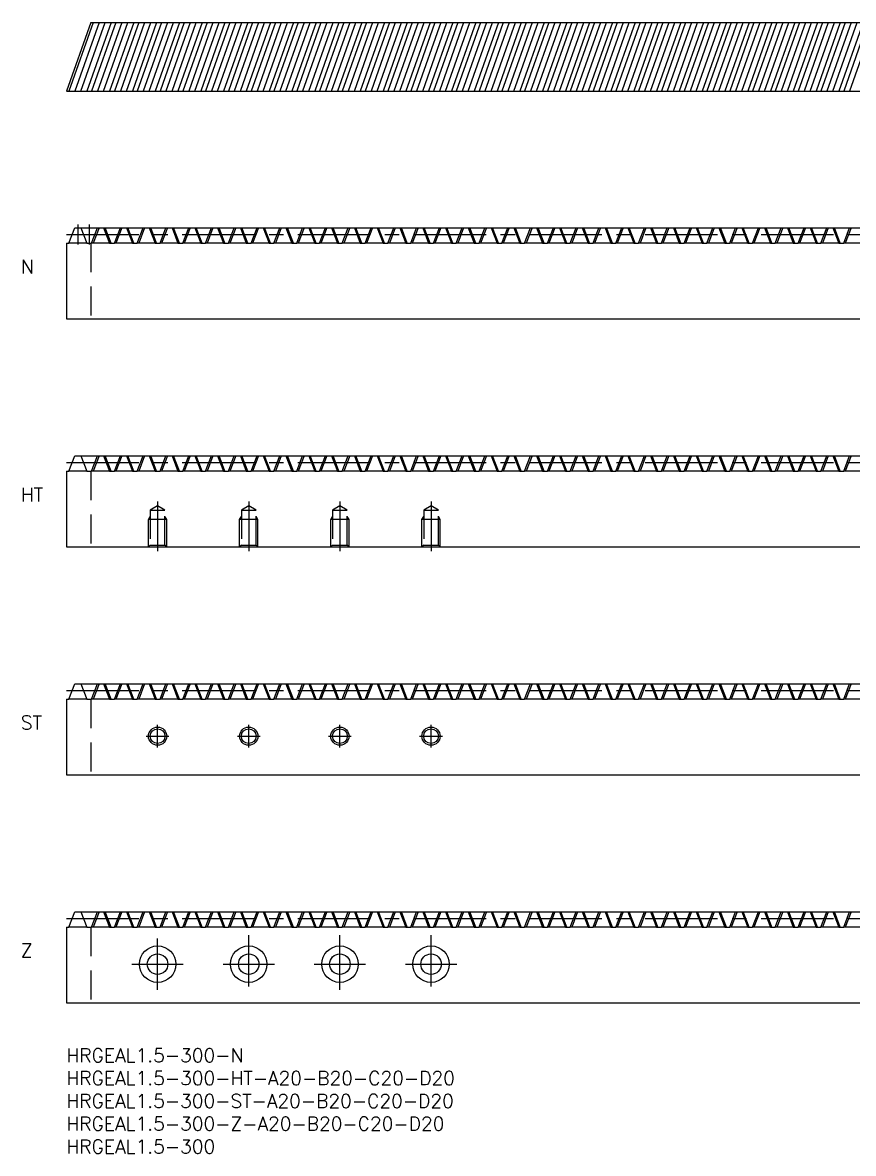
# Model space of a CAD drawing. Extents: x -10 to 357, y -23 to 225.
# Drawn here: x -9.6 to 172.7, y -23 to 225 of the extents above; entities that cross this region are included whole.
import ezdxf

# ---------------------------------------------------------------- set-up
doc = ezdxf.new("R2010")
doc.units = 0
doc.header["$LTSCALE"] = 0.5
doc.linetypes.add('CENTER', pattern=[50.8, 31.75, -6.35, 6.35, -6.35])
doc.linetypes.add('DASHED', pattern=[19.05, 12.7, -6.35])
doc.layers.get('0').update_dxf_attribs({"linetype": 'CONTINUOUS'})
for name, color, linetype in [('MSM_CENTER', 1, 'CENTER'), ('MSM_CONTINUOUS', 7, 'CONTINUOUS'), ('MSM_DASHED', 4, 'DASHED'), ('MSM_NARROW', 5, 'CONTINUOUS'), ('MSM_PART_NUMBER', 7, 'CONTINUOUS')]:
    doc.layers.add(name, color=color, linetype=linetype)
doc.styles.get("Standard").update_dxf_attribs({"font": 'txt.shx', "height": 3, "bigfont": 'bigfont.shx'})

msp = doc.modelspace()

# ---------------------------------------------------------------- linework, layer by layer
for p, q in [((5.32, 225), (305.32, 225)), ((0, 210), (300, 210)), ((1.83, 180), (303.49, 180)), ((1.83, 130), (303.49, 130)), ((1.83, 80), (303.49, 80)), ((1.83, 30), (303.49, 30))]:
    msp.add_line(p, q)
at = {"layer": 'MSM_CENTER'}
for p, q in [((2.5, 180.7), (2.5, 176.3)), ((5, 180.7), (5, 176.3)), ((0, 178.5), (305.32, 178.5)), ((0, 128.5), (305.32, 128.5)), ((20, 119.98), (20, 109.05)), ((40, 120), (40, 109.06)), ((60, 119.98), (60, 109.05)), ((80, 119.98), (80, 109.05)), ((0, 78.5), (305.32, 78.5)), ((20, 66), (20, 71)), ((40, 66), (40, 71)), ((60, 66), (60, 71)), ((80, 66), (80, 71)), ((17.5, 68.5), (22.5, 68.5)), ((37.5, 68.5), (42.5, 68.5)), ((57.5, 68.5), (62.5, 68.5)), ((77.5, 68.5), (82.5, 68.5)), ((0, 28.5), (305.32, 28.5)), ((40, 13.62), (40, 24.88)), ((60, 13.62), (60, 24.88)), ((80, 13.62), (80, 24.88)), ((20, 12.87), (20, 24.12)), ((60, 12.87), (60, 24.12)), ((14.38, 18.5), (25.63, 18.5)), ((34.38, 18.5), (45.63, 18.5)), ((54.38, 18.5), (65.63, 18.5)), ((54.38, 18.5), (65.63, 18.5)), ((74.37, 18.5), (85.63, 18.5))]:
    msp.add_line(p, q, dxfattribs=at)
at = {"layer": 'MSM_CONTINUOUS'}
for p, q in [((5.32, 225), (0, 210)), ((5.85, 225), (0.53, 210)), ((7.15, 225), (1.83, 210)), ((3.17, 210), (8.49, 225)), ((9.79, 225), (4.47, 210)), ((10.85, 225), (5.53, 210)), ((12.15, 225), (6.83, 210)), ((8.17, 210), (13.49, 225)), ((14.79, 225), (9.47, 210)), ((15.85, 225), (10.53, 210)), ((17.15, 225), (11.83, 210)), ((13.17, 210), (18.49, 225)), ((19.79, 225), (14.47, 210)), ((20.85, 225), (15.53, 210)), ((22.15, 225), (16.83, 210)), ((18.17, 210), (23.49, 225)), ((24.79, 225), (19.47, 210)), ((25.85, 225), (20.53, 210)), ((27.15, 225), (21.83, 210)), ((23.17, 210), (28.49, 225)), ((29.79, 225), (24.47, 210)), ((30.85, 225), (25.53, 210)), ((32.15, 225), (26.83, 210)), ((28.17, 210), (33.49, 225)), ((34.79, 225), (29.47, 210)), ((35.85, 225), (30.53, 210)), ((37.15, 225), (31.83, 210)), ((33.17, 210), (38.49, 225)), ((39.79, 225), (34.47, 210)), ((40.85, 225), (35.53, 210)), ((42.15, 225), (36.83, 210)), ((38.17, 210), (43.49, 225)), ((44.79, 225), (39.47, 210)), ((45.85, 225), (40.53, 210)), ((47.15, 225), (41.83, 210)), ((43.17, 210), (48.49, 225)), ((49.79, 225), (44.47, 210)), ((50.85, 225), (45.53, 210)), ((52.15, 225), (46.83, 210)), ((48.17, 210), (53.49, 225)), ((54.79, 225), (49.47, 210)), ((55.85, 225), (50.53, 210)), ((57.15, 225), (51.83, 210)), ((53.17, 210), (58.49, 225)), ((59.79, 225), (54.47, 210)), ((60.85, 225), (55.53, 210)), ((62.15, 225), (56.83, 210)), ((58.17, 210), (63.49, 225)), ((64.79, 225), (59.47, 210)), ((65.85, 225), (60.53, 210)), ((67.15, 225), (61.83, 210)), ((63.17, 210), (68.49, 225)), ((69.79, 225), (64.47, 210)), ((70.85, 225), (65.53, 210)), ((72.15, 225), (66.83, 210)), ((68.17, 210), (73.49, 225)), ((74.79, 225), (69.47, 210)), ((75.85, 225), (70.53, 210)), ((77.15, 225), (71.83, 210)), ((73.17, 210), (78.49, 225)), ((79.79, 225), (74.47, 210)), ((80.85, 225), (75.53, 210)), ((82.15, 225), (76.83, 210)), ((78.17, 210), (83.49, 225)), ((84.79, 225), (79.47, 210)), ((85.85, 225), (80.53, 210)), ((87.15, 225), (81.83, 210)), ((83.17, 210), (88.49, 225)), ((89.79, 225), (84.47, 210)), ((90.85, 225), (85.53, 210)), ((92.15, 225), (86.83, 210)), ((88.17, 210), (93.49, 225)), ((94.79, 225), (89.47, 210)), ((95.85, 225), (90.53, 210)), ((97.15, 225), (91.83, 210)), ((93.17, 210), (98.49, 225)), ((99.79, 225), (94.47, 210)), ((100.85, 225), (95.53, 210)), ((102.15, 225), (96.83, 210)), ((98.17, 210), (103.49, 225)), ((104.79, 225), (99.47, 210)), ((105.85, 225), (100.53, 210)), ((107.15, 225), (101.83, 210)), ((103.17, 210), (108.49, 225)), ((109.79, 225), (104.47, 210)), ((110.85, 225), (105.53, 210)), ((112.15, 225), (106.83, 210)), ((108.17, 210), (113.49, 225)), ((114.79, 225), (109.47, 210)), ((115.85, 225), (110.53, 210)), ((117.15, 225), (111.83, 210)), ((113.17, 210), (118.49, 225)), ((119.79, 225), (114.47, 210)), ((120.85, 225), (115.53, 210)), ((122.15, 225), (116.83, 210)), ((118.17, 210), (123.49, 225)), ((124.79, 225), (119.47, 210)), ((125.85, 225), (120.53, 210)), ((127.15, 225), (121.83, 210)), ((123.17, 210), (128.49, 225)), ((129.79, 225), (124.47, 210)), ((130.85, 225), (125.53, 210)), ((132.15, 225), (126.83, 210)), ((128.17, 210), (133.49, 225)), ((134.79, 225), (129.47, 210)), ((135.85, 225), (130.53, 210)), ((137.15, 225), (131.83, 210)), ((133.17, 210), (138.49, 225)), ((139.79, 225), (134.47, 210)), ((140.85, 225), (135.53, 210)), ((142.15, 225), (136.83, 210)), ((138.17, 210), (143.49, 225)), ((144.79, 225), (139.47, 210)), ((145.85, 225), (140.53, 210)), ((147.15, 225), (141.83, 210)), ((143.17, 210), (148.49, 225)), ((149.79, 225), (144.47, 210)), ((150.85, 225), (145.53, 210)), ((152.15, 225), (146.83, 210)), ((148.17, 210), (153.49, 225)), ((154.79, 225), (149.47, 210)), ((155.85, 225), (150.53, 210)), ((157.15, 225), (151.83, 210)), ((153.17, 210), (158.49, 225)), ((159.79, 225), (154.47, 210)), ((160.85, 225), (155.53, 210)), ((162.15, 225), (156.83, 210)), ((158.17, 210), (163.49, 225)), ((164.79, 225), (159.47, 210)), ((165.85, 225), (160.53, 210)), ((167.15, 225), (161.83, 210)), ((163.17, 210), (168.49, 225)), ((169.79, 225), (164.47, 210)), ((170.85, 225), (165.53, 210)), ((172.15, 225), (166.83, 210)), ((168.17, 210), (173.49, 225)), ((174.79, 225), (169.47, 210)), ((175.85, 225), (170.53, 210)), ((177.15, 225), (171.83, 210)), ((0.53, 176.63), (1.83, 180)), ((3.17, 180), (4.47, 176.63)), ((5.53, 176.63), (6.83, 180)), ((8.17, 180), (9.47, 176.63)), ((10.53, 176.63), (11.83, 180)), ((13.17, 180), (14.47, 176.63)), ((15.53, 176.63), (16.83, 180)), ((18.17, 180), (19.47, 176.63)), ((20.53, 176.63), (21.83, 180)), ((23.17, 180), (24.47, 176.63)), ((25.53, 176.63), (26.83, 180)), ((28.17, 180), (29.47, 176.63)), ((30.53, 176.63), (31.83, 180)), ((33.17, 180), (34.47, 176.63)), ((35.53, 176.63), (36.83, 180)), ((38.17, 180), (39.47, 176.63)), ((40.53, 176.63), (41.83, 180)), ((43.17, 180), (44.47, 176.63)), ((45.53, 176.63), (46.83, 180)), ((48.17, 180), (49.47, 176.63)), ((50.53, 176.63), (51.83, 180)), ((53.17, 180), (54.47, 176.63)), ((55.53, 176.63), (56.83, 180)), ((58.17, 180), (59.47, 176.63)), ((60.53, 176.63), (61.83, 180)), ((63.17, 180), (64.47, 176.63)), ((65.53, 176.63), (66.83, 180)), ((68.17, 180), (69.47, 176.63)), ((70.53, 176.63), (71.83, 180)), ((73.17, 180), (74.47, 176.63)), ((75.53, 176.63), (76.83, 180)), ((78.17, 180), (79.47, 176.63)), ((80.53, 176.63), (81.83, 180)), ((83.17, 180), (84.47, 176.63)), ((85.53, 176.63), (86.83, 180)), ((88.17, 180), (89.47, 176.63)), ((90.53, 176.63), (91.83, 180)), ((93.17, 180), (94.47, 176.63)), ((95.53, 176.63), (96.83, 180)), ((98.17, 180), (99.47, 176.63)), ((100.53, 176.63), (101.83, 180)), ((103.17, 180), (104.47, 176.63)), ((105.53, 176.63), (106.83, 180)), ((108.17, 180), (109.47, 176.63)), ((110.53, 176.63), (111.83, 180)), ((113.17, 180), (114.47, 176.63)), ((115.53, 176.63), (116.83, 180)), ((118.17, 180), (119.47, 176.63)), ((120.53, 176.63), (121.83, 180)), ((123.17, 180), (124.47, 176.63)), ((125.53, 176.63), (126.83, 180)), ((128.17, 180), (129.47, 176.63)), ((130.53, 176.63), (131.83, 180)), ((133.17, 180), (134.47, 176.63)), ((135.53, 176.63), (136.83, 180)), ((138.17, 180), (139.47, 176.63)), ((140.53, 176.63), (141.83, 180)), ((143.17, 180), (144.47, 176.63)), ((145.53, 176.63), (146.83, 180)), ((148.17, 180), (149.47, 176.63)), ((150.53, 176.63), (151.83, 180)), ((153.17, 180), (154.47, 176.63)), ((155.53, 176.63), (156.83, 180)), ((158.17, 180), (159.47, 176.63)), ((160.53, 176.63), (161.83, 180)), ((163.17, 180), (164.47, 176.63)), ((165.53, 176.63), (166.83, 180)), ((168.17, 180), (169.47, 176.63)), ((170.53, 176.63), (171.83, 180)), ((0, 176.63), (0, 160)), ((0, 176.63), (0.53, 176.63)), ((4.47, 176.63), (5.53, 176.63)), ((9.47, 176.63), (10.53, 176.63)), ((14.47, 176.63), (15.53, 176.63)), ((19.47, 176.63), (20.53, 176.63)), ((24.47, 176.63), (25.53, 176.63)), ((29.47, 176.63), (30.53, 176.63)), ((34.47, 176.63), (35.53, 176.63)), ((39.47, 176.63), (40.53, 176.63)), ((44.47, 176.63), (45.53, 176.63)), ((49.47, 176.63), (50.53, 176.63)), ((54.47, 176.63), (55.53, 176.63)), ((59.47, 176.63), (60.53, 176.63)), ((64.47, 176.63), (65.53, 176.63)), ((69.47, 176.63), (70.53, 176.63)), ((74.47, 176.63), (75.53, 176.63)), ((79.47, 176.63), (80.53, 176.63)), ((84.47, 176.63), (85.53, 176.63)), ((89.47, 176.63), (90.53, 176.63)), ((94.47, 176.63), (95.53, 176.63)), ((99.47, 176.63), (100.53, 176.63)), ((104.47, 176.63), (105.53, 176.63)), ((109.47, 176.63), (110.53, 176.63)), ((114.47, 176.63), (115.53, 176.63)), ((119.47, 176.63), (120.53, 176.63)), ((124.47, 176.63), (125.53, 176.63)), ((129.47, 176.63), (130.53, 176.63)), ((134.47, 176.63), (135.53, 176.63)), ((139.47, 176.63), (140.53, 176.63)), ((144.47, 176.63), (145.53, 176.63)), ((149.47, 176.63), (150.53, 176.63)), ((154.47, 176.63), (155.53, 176.63)), ((159.47, 176.63), (160.53, 176.63)), ((164.47, 176.63), (165.53, 176.63)), ((169.47, 176.63), (170.53, 176.63)), ((0, 160), (305.32, 160)), ((0.53, 126.63), (1.83, 130)), ((3.17, 130), (4.47, 126.63)), ((5.53, 126.63), (6.83, 130)), ((8.17, 130), (9.47, 126.63)), ((10.53, 126.63), (11.83, 130)), ((13.17, 130), (14.47, 126.63)), ((15.53, 126.63), (16.83, 130)), ((18.17, 130), (19.47, 126.63)), ((20.53, 126.63), (21.83, 130)), ((23.17, 130), (24.47, 126.63)), ((25.53, 126.63), (26.83, 130)), ((28.17, 130), (29.47, 126.63)), ((30.53, 126.63), (31.83, 130)), ((33.17, 130), (34.47, 126.63)), ((35.53, 126.63), (36.83, 130)), ((38.17, 130), (39.47, 126.63)), ((40.53, 126.63), (41.83, 130)), ((43.17, 130), (44.47, 126.63)), ((45.53, 126.63), (46.83, 130)), ((48.17, 130), (49.47, 126.63)), ((50.53, 126.63), (51.83, 130)), ((53.17, 130), (54.47, 126.63)), ((55.53, 126.63), (56.83, 130)), ((58.17, 130), (59.47, 126.63)), ((60.53, 126.63), (61.83, 130)), ((63.17, 130), (64.47, 126.63)), ((65.53, 126.63), (66.83, 130)), ((68.17, 130), (69.47, 126.63)), ((70.53, 126.63), (71.83, 130)), ((73.17, 130), (74.47, 126.63)), ((75.53, 126.63), (76.83, 130)), ((78.17, 130), (79.47, 126.63)), ((80.53, 126.63), (81.83, 130)), ((83.17, 130), (84.47, 126.63)), ((85.53, 126.63), (86.83, 130)), ((88.17, 130), (89.47, 126.63)), ((90.53, 126.63), (91.83, 130)), ((93.17, 130), (94.47, 126.63)), ((95.53, 126.63), (96.83, 130)), ((98.17, 130), (99.47, 126.63)), ((100.53, 126.63), (101.83, 130)), ((103.17, 130), (104.47, 126.63)), ((105.53, 126.63), (106.83, 130)), ((108.17, 130), (109.47, 126.63)), ((110.53, 126.63), (111.83, 130)), ((113.17, 130), (114.47, 126.63)), ((115.53, 126.63), (116.83, 130)), ((118.17, 130), (119.47, 126.63)), ((120.53, 126.63), (121.83, 130)), ((123.17, 130), (124.47, 126.63)), ((125.53, 126.63), (126.83, 130)), ((128.17, 130), (129.47, 126.63)), ((130.53, 126.63), (131.83, 130)), ((133.17, 130), (134.47, 126.63)), ((135.53, 126.63), (136.83, 130)), ((138.17, 130), (139.47, 126.63)), ((140.53, 126.63), (141.83, 130)), ((143.17, 130), (144.47, 126.63)), ((145.53, 126.63), (146.83, 130)), ((148.17, 130), (149.47, 126.63)), ((150.53, 126.63), (151.83, 130)), ((153.17, 130), (154.47, 126.63)), ((155.53, 126.63), (156.83, 130)), ((158.17, 130), (159.47, 126.63)), ((160.53, 126.63), (161.83, 130)), ((163.17, 130), (164.47, 126.63)), ((165.53, 126.63), (166.83, 130)), ((168.17, 130), (169.47, 126.63)), ((170.53, 126.63), (171.83, 130)), ((0, 126.63), (0, 110)), ((0, 126.63), (0.53, 126.63)), ((4.47, 126.63), (5.53, 126.63)), ((9.47, 126.63), (10.53, 126.63)), ((14.47, 126.63), (15.53, 126.63)), ((19.47, 126.63), (20.53, 126.63)), ((24.47, 126.63), (25.53, 126.63)), ((29.47, 126.63), (30.53, 126.63)), ((34.47, 126.63), (35.53, 126.63)), ((39.47, 126.63), (40.53, 126.63)), ((44.47, 126.63), (45.53, 126.63)), ((49.47, 126.63), (50.53, 126.63)), ((54.47, 126.63), (55.53, 126.63)), ((59.47, 126.63), (60.53, 126.63)), ((64.47, 126.63), (65.53, 126.63)), ((69.47, 126.63), (70.53, 126.63)), ((74.47, 126.63), (75.53, 126.63)), ((79.47, 126.63), (80.53, 126.63)), ((84.47, 126.63), (85.53, 126.63)), ((89.47, 126.63), (90.53, 126.63)), ((94.47, 126.63), (95.53, 126.63)), ((99.47, 126.63), (100.53, 126.63)), ((104.47, 126.63), (105.53, 126.63)), ((109.47, 126.63), (110.53, 126.63)), ((114.47, 126.63), (115.53, 126.63)), ((119.47, 126.63), (120.53, 126.63)), ((124.47, 126.63), (125.53, 126.63)), ((129.47, 126.63), (130.53, 126.63)), ((134.47, 126.63), (135.53, 126.63)), ((139.47, 126.63), (140.53, 126.63)), ((144.47, 126.63), (145.53, 126.63)), ((149.47, 126.63), (150.53, 126.63)), ((154.47, 126.63), (155.53, 126.63)), ((159.47, 126.63), (160.53, 126.63)), ((164.47, 126.63), (165.53, 126.63)), ((169.47, 126.63), (170.53, 126.63)), ((0, 110), (305.32, 110)), ((0.53, 76.63), (1.83, 80)), ((3.17, 80), (4.47, 76.63)), ((5.53, 76.63), (6.83, 80)), ((8.17, 80), (9.47, 76.63)), ((10.53, 76.63), (11.83, 80)), ((13.17, 80), (14.47, 76.63)), ((15.53, 76.63), (16.83, 80)), ((18.17, 80), (19.47, 76.63)), ((20.53, 76.63), (21.83, 80)), ((23.17, 80), (24.47, 76.63)), ((25.53, 76.63), (26.83, 80)), ((28.17, 80), (29.47, 76.63)), ((30.53, 76.63), (31.83, 80)), ((33.17, 80), (34.47, 76.63)), ((35.53, 76.63), (36.83, 80)), ((38.17, 80), (39.47, 76.63)), ((40.53, 76.63), (41.83, 80)), ((43.17, 80), (44.47, 76.63)), ((45.53, 76.63), (46.83, 80)), ((48.17, 80), (49.47, 76.63)), ((50.53, 76.63), (51.83, 80)), ((53.17, 80), (54.47, 76.63)), ((55.53, 76.63), (56.83, 80)), ((58.17, 80), (59.47, 76.63)), ((60.53, 76.63), (61.83, 80)), ((63.17, 80), (64.47, 76.63)), ((65.53, 76.63), (66.83, 80)), ((68.17, 80), (69.47, 76.63)), ((70.53, 76.63), (71.83, 80)), ((73.17, 80), (74.47, 76.63)), ((75.53, 76.63), (76.83, 80)), ((78.17, 80), (79.47, 76.63)), ((80.53, 76.63), (81.83, 80)), ((83.17, 80), (84.47, 76.63)), ((85.53, 76.63), (86.83, 80)), ((88.17, 80), (89.47, 76.63)), ((90.53, 76.63), (91.83, 80)), ((93.17, 80), (94.47, 76.63)), ((95.53, 76.63), (96.83, 80)), ((98.17, 80), (99.47, 76.63)), ((100.53, 76.63), (101.83, 80)), ((103.17, 80), (104.47, 76.63)), ((105.53, 76.63), (106.83, 80)), ((108.17, 80), (109.47, 76.63)), ((110.53, 76.63), (111.83, 80)), ((113.17, 80), (114.47, 76.63)), ((115.53, 76.63), (116.83, 80)), ((118.17, 80), (119.47, 76.63)), ((120.53, 76.63), (121.83, 80)), ((123.17, 80), (124.47, 76.63)), ((125.53, 76.63), (126.83, 80)), ((128.17, 80), (129.47, 76.63)), ((130.53, 76.63), (131.83, 80)), ((133.17, 80), (134.47, 76.63)), ((135.53, 76.63), (136.83, 80)), ((138.17, 80), (139.47, 76.63)), ((140.53, 76.63), (141.83, 80)), ((143.17, 80), (144.47, 76.63)), ((145.53, 76.63), (146.83, 80)), ((148.17, 80), (149.47, 76.63)), ((150.53, 76.63), (151.83, 80)), ((153.17, 80), (154.47, 76.63)), ((155.53, 76.63), (156.83, 80)), ((158.17, 80), (159.47, 76.63)), ((160.53, 76.63), (161.83, 80)), ((163.17, 80), (164.47, 76.63)), ((165.53, 76.63), (166.83, 80)), ((168.17, 80), (169.47, 76.63)), ((170.53, 76.63), (171.83, 80)), ((0, 76.63), (0, 60)), ((0, 76.63), (0.53, 76.63)), ((4.47, 76.63), (5.53, 76.63)), ((9.47, 76.63), (10.53, 76.63)), ((14.47, 76.63), (15.53, 76.63)), ((19.47, 76.63), (20.53, 76.63)), ((24.47, 76.63), (25.53, 76.63)), ((29.47, 76.63), (30.53, 76.63)), ((34.47, 76.63), (35.53, 76.63)), ((39.47, 76.63), (40.53, 76.63)), ((44.47, 76.63), (45.53, 76.63)), ((49.47, 76.63), (50.53, 76.63)), ((54.47, 76.63), (55.53, 76.63)), ((59.47, 76.63), (60.53, 76.63)), ((64.47, 76.63), (65.53, 76.63)), ((69.47, 76.63), (70.53, 76.63)), ((74.47, 76.63), (75.53, 76.63)), ((79.47, 76.63), (80.53, 76.63)), ((84.47, 76.63), (85.53, 76.63)), ((89.47, 76.63), (90.53, 76.63)), ((94.47, 76.63), (95.53, 76.63)), ((99.47, 76.63), (100.53, 76.63)), ((104.47, 76.63), (105.53, 76.63)), ((109.47, 76.63), (110.53, 76.63)), ((114.47, 76.63), (115.53, 76.63)), ((119.47, 76.63), (120.53, 76.63)), ((124.47, 76.63), (125.53, 76.63)), ((129.47, 76.63), (130.53, 76.63)), ((134.47, 76.63), (135.53, 76.63)), ((139.47, 76.63), (140.53, 76.63)), ((144.47, 76.63), (145.53, 76.63)), ((149.47, 76.63), (150.53, 76.63)), ((154.47, 76.63), (155.53, 76.63)), ((159.47, 76.63), (160.53, 76.63)), ((164.47, 76.63), (165.53, 76.63)), ((169.47, 76.63), (170.53, 76.63)), ((0, 60), (305.32, 60)), ((0.53, 26.63), (1.83, 30)), ((3.17, 30), (4.47, 26.63)), ((5.53, 26.63), (6.83, 30)), ((8.17, 30), (9.47, 26.63)), ((10.53, 26.63), (11.83, 30)), ((13.17, 30), (14.47, 26.63)), ((15.53, 26.63), (16.83, 30)), ((18.17, 30), (19.47, 26.63)), ((20.53, 26.63), (21.83, 30)), ((23.17, 30), (24.47, 26.63)), ((25.53, 26.63), (26.83, 30)), ((28.17, 30), (29.47, 26.63)), ((30.53, 26.63), (31.83, 30)), ((33.17, 30), (34.47, 26.63)), ((35.53, 26.63), (36.83, 30)), ((38.17, 30), (39.47, 26.63)), ((40.53, 26.63), (41.83, 30)), ((43.17, 30), (44.47, 26.63)), ((45.53, 26.63), (46.83, 30)), ((48.17, 30), (49.47, 26.63)), ((50.53, 26.63), (51.83, 30)), ((53.17, 30), (54.47, 26.63)), ((55.53, 26.63), (56.83, 30)), ((58.17, 30), (59.47, 26.63)), ((60.53, 26.63), (61.83, 30)), ((63.17, 30), (64.47, 26.63)), ((65.53, 26.63), (66.83, 30)), ((68.17, 30), (69.47, 26.63)), ((70.53, 26.63), (71.83, 30)), ((73.17, 30), (74.47, 26.63)), ((75.53, 26.63), (76.83, 30)), ((78.17, 30), (79.47, 26.63)), ((80.53, 26.63), (81.83, 30)), ((83.17, 30), (84.47, 26.63)), ((85.53, 26.63), (86.83, 30)), ((88.17, 30), (89.47, 26.63)), ((90.53, 26.63), (91.83, 30)), ((93.17, 30), (94.47, 26.63)), ((95.53, 26.63), (96.83, 30)), ((98.17, 30), (99.47, 26.63)), ((100.53, 26.63), (101.83, 30)), ((103.17, 30), (104.47, 26.63)), ((105.53, 26.63), (106.83, 30)), ((108.17, 30), (109.47, 26.63)), ((110.53, 26.63), (111.83, 30)), ((113.17, 30), (114.47, 26.63)), ((115.53, 26.63), (116.83, 30)), ((118.17, 30), (119.47, 26.63)), ((120.53, 26.63), (121.83, 30)), ((123.17, 30), (124.47, 26.63)), ((125.53, 26.63), (126.83, 30)), ((128.17, 30), (129.47, 26.63)), ((130.53, 26.63), (131.83, 30)), ((133.17, 30), (134.47, 26.63)), ((135.53, 26.63), (136.83, 30)), ((138.17, 30), (139.47, 26.63)), ((140.53, 26.63), (141.83, 30)), ((143.17, 30), (144.47, 26.63)), ((145.53, 26.63), (146.83, 30)), ((148.17, 30), (149.47, 26.63)), ((150.53, 26.63), (151.83, 30)), ((153.17, 30), (154.47, 26.63)), ((155.53, 26.63), (156.83, 30)), ((158.17, 30), (159.47, 26.63)), ((160.53, 26.63), (161.83, 30)), ((163.17, 30), (164.47, 26.63)), ((165.53, 26.63), (166.83, 30)), ((168.17, 30), (169.47, 26.63)), ((170.53, 26.63), (171.83, 30)), ((0, 26.63), (0, 10)), ((0, 26.63), (0.53, 26.63)), ((4.47, 26.63), (5.53, 26.63)), ((9.47, 26.63), (10.53, 26.63)), ((14.47, 26.63), (15.53, 26.63)), ((19.47, 26.63), (20.53, 26.63)), ((24.47, 26.63), (25.53, 26.63)), ((29.47, 26.63), (30.53, 26.63)), ((34.47, 26.63), (35.53, 26.63)), ((39.47, 26.63), (40.53, 26.63)), ((44.47, 26.63), (45.53, 26.63)), ((49.47, 26.63), (50.53, 26.63)), ((54.47, 26.63), (55.53, 26.63)), ((59.47, 26.63), (60.53, 26.63)), ((64.47, 26.63), (65.53, 26.63)), ((69.47, 26.63), (70.53, 26.63)), ((74.47, 26.63), (75.53, 26.63)), ((79.47, 26.63), (80.53, 26.63)), ((84.47, 26.63), (85.53, 26.63)), ((89.47, 26.63), (90.53, 26.63)), ((94.47, 26.63), (95.53, 26.63)), ((99.47, 26.63), (100.53, 26.63)), ((104.47, 26.63), (105.53, 26.63)), ((109.47, 26.63), (110.53, 26.63)), ((114.47, 26.63), (115.53, 26.63)), ((119.47, 26.63), (120.53, 26.63)), ((124.47, 26.63), (125.53, 26.63)), ((129.47, 26.63), (130.53, 26.63)), ((134.47, 26.63), (135.53, 26.63)), ((139.47, 26.63), (140.53, 26.63)), ((144.47, 26.63), (145.53, 26.63)), ((149.47, 26.63), (150.53, 26.63)), ((154.47, 26.63), (155.53, 26.63)), ((159.47, 26.63), (160.53, 26.63)), ((164.47, 26.63), (165.53, 26.63)), ((169.47, 26.63), (170.53, 26.63)), ((0, 10), (305.32, 10))]:
    msp.add_line(p, q, dxfattribs=at)
for centre, radius in [((20, 68.5), 1.62), ((40, 68.5), 1.62), ((60, 68.5), 1.62), ((80, 68.5), 1.62), ((20, 18.5), 4), ((40, 18.5), 4), ((60, 18.5), 4), ((60, 18.5), 4), ((80, 18.5), 4), ((20, 18.5), 2.25), ((40, 18.5), 2.25), ((60, 18.5), 2.25), ((60, 18.5), 2.25), ((80, 18.5), 2.25)]:
    msp.add_circle(centre, radius, dxfattribs=at)
at = {"layer": 'MSM_DASHED'}
for p, q in [((7.15, 180), (5.85, 176.63)), ((9.79, 176.63), (8.49, 180)), ((12.15, 180), (10.85, 176.63)), ((14.79, 176.63), (13.49, 180)), ((17.15, 180), (15.85, 176.63)), ((19.79, 176.63), (18.49, 180)), ((22.15, 180), (20.85, 176.63)), ((24.79, 176.63), (23.49, 180)), ((27.15, 180), (25.85, 176.63)), ((29.79, 176.63), (28.49, 180)), ((32.15, 180), (30.85, 176.63)), ((34.79, 176.63), (33.49, 180)), ((37.15, 180), (35.85, 176.63)), ((39.79, 176.63), (38.49, 180)), ((42.15, 180), (40.85, 176.63)), ((44.79, 176.63), (43.49, 180)), ((47.15, 180), (45.85, 176.63)), ((49.79, 176.63), (48.49, 180)), ((52.15, 180), (50.85, 176.63)), ((54.79, 176.63), (53.49, 180)), ((57.15, 180), (55.85, 176.63)), ((59.79, 176.63), (58.49, 180)), ((62.15, 180), (60.85, 176.63)), ((64.79, 176.63), (63.49, 180)), ((67.15, 180), (65.85, 176.63)), ((69.79, 176.63), (68.49, 180)), ((72.15, 180), (70.85, 176.63)), ((74.79, 176.63), (73.49, 180)), ((77.15, 180), (75.85, 176.63)), ((79.79, 176.63), (78.49, 180)), ((82.15, 180), (80.85, 176.63)), ((84.79, 176.63), (83.49, 180)), ((87.15, 180), (85.85, 176.63)), ((89.79, 176.63), (88.49, 180)), ((92.15, 180), (90.85, 176.63)), ((94.79, 176.63), (93.49, 180)), ((97.15, 180), (95.85, 176.63)), ((99.79, 176.63), (98.49, 180)), ((102.15, 180), (100.85, 176.63)), ((104.79, 176.63), (103.49, 180)), ((107.15, 180), (105.85, 176.63)), ((109.79, 176.63), (108.49, 180)), ((112.15, 180), (110.85, 176.63)), ((114.79, 176.63), (113.49, 180)), ((117.15, 180), (115.85, 176.63)), ((119.79, 176.63), (118.49, 180)), ((122.15, 180), (120.85, 176.63)), ((124.79, 176.63), (123.49, 180)), ((127.15, 180), (125.85, 176.63)), ((129.79, 176.63), (128.49, 180)), ((132.15, 180), (130.85, 176.63)), ((134.79, 176.63), (133.49, 180)), ((137.15, 180), (135.85, 176.63)), ((139.79, 176.63), (138.49, 180)), ((142.15, 180), (140.85, 176.63)), ((144.79, 176.63), (143.49, 180)), ((147.15, 180), (145.85, 176.63)), ((149.79, 176.63), (148.49, 180)), ((152.15, 180), (150.85, 176.63)), ((154.79, 176.63), (153.49, 180)), ((157.15, 180), (155.85, 176.63)), ((159.79, 176.63), (158.49, 180)), ((162.15, 180), (160.85, 176.63)), ((164.79, 176.63), (163.49, 180)), ((167.15, 180), (165.85, 176.63)), ((169.79, 176.63), (168.49, 180)), ((172.15, 180), (170.85, 176.63)), ((4.47, 176.63), (0.53, 176.63)), ((5.32, 176.63), (5.32, 160)), ((9.47, 176.63), (5.53, 176.63)), ((14.47, 176.63), (10.53, 176.63)), ((19.47, 176.63), (15.53, 176.63)), ((24.47, 176.63), (20.53, 176.63)), ((29.47, 176.63), (25.53, 176.63)), ((34.47, 176.63), (30.53, 176.63)), ((39.47, 176.63), (35.53, 176.63)), ((44.47, 176.63), (40.53, 176.63)), ((49.47, 176.63), (45.53, 176.63)), ((54.47, 176.63), (50.53, 176.63)), ((59.47, 176.63), (55.53, 176.63)), ((64.47, 176.63), (60.53, 176.63)), ((69.47, 176.63), (65.53, 176.63)), ((74.47, 176.63), (70.53, 176.63)), ((79.47, 176.63), (75.53, 176.63)), ((84.47, 176.63), (80.53, 176.63)), ((89.47, 176.63), (85.53, 176.63)), ((94.47, 176.63), (90.53, 176.63)), ((99.47, 176.63), (95.53, 176.63)), ((104.47, 176.63), (100.53, 176.63)), ((109.47, 176.63), (105.53, 176.63)), ((114.47, 176.63), (110.53, 176.63)), ((119.47, 176.63), (115.53, 176.63)), ((124.47, 176.63), (120.53, 176.63)), ((129.47, 176.63), (125.53, 176.63)), ((134.47, 176.63), (130.53, 176.63)), ((139.47, 176.63), (135.53, 176.63)), ((144.47, 176.63), (140.53, 176.63)), ((149.47, 176.63), (145.53, 176.63)), ((154.47, 176.63), (150.53, 176.63)), ((159.47, 176.63), (155.53, 176.63)), ((164.47, 176.63), (160.53, 176.63)), ((169.47, 176.63), (165.53, 176.63)), ((174.47, 176.63), (170.53, 176.63)), ((7.15, 130), (5.85, 126.63)), ((9.79, 126.63), (8.49, 130)), ((12.15, 130), (10.85, 126.63)), ((14.79, 126.63), (13.49, 130)), ((17.15, 130), (15.85, 126.63)), ((19.79, 126.63), (18.49, 130)), ((22.15, 130), (20.85, 126.63)), ((24.79, 126.63), (23.49, 130)), ((27.15, 130), (25.85, 126.63)), ((29.79, 126.63), (28.49, 130)), ((32.15, 130), (30.85, 126.63)), ((34.79, 126.63), (33.49, 130)), ((37.15, 130), (35.85, 126.63)), ((39.79, 126.63), (38.49, 130)), ((42.15, 130), (40.85, 126.63)), ((44.79, 126.63), (43.49, 130)), ((47.15, 130), (45.85, 126.63)), ((49.79, 126.63), (48.49, 130)), ((52.15, 130), (50.85, 126.63)), ((54.79, 126.63), (53.49, 130)), ((57.15, 130), (55.85, 126.63)), ((59.79, 126.63), (58.49, 130)), ((62.15, 130), (60.85, 126.63)), ((64.79, 126.63), (63.49, 130)), ((67.15, 130), (65.85, 126.63)), ((69.79, 126.63), (68.49, 130)), ((72.15, 130), (70.85, 126.63)), ((74.79, 126.63), (73.49, 130)), ((77.15, 130), (75.85, 126.63)), ((79.79, 126.63), (78.49, 130)), ((82.15, 130), (80.85, 126.63)), ((84.79, 126.63), (83.49, 130)), ((87.15, 130), (85.85, 126.63)), ((89.79, 126.63), (88.49, 130)), ((92.15, 130), (90.85, 126.63)), ((94.79, 126.63), (93.49, 130)), ((97.15, 130), (95.85, 126.63)), ((99.79, 126.63), (98.49, 130)), ((102.15, 130), (100.85, 126.63)), ((104.79, 126.63), (103.49, 130)), ((107.15, 130), (105.85, 126.63)), ((109.79, 126.63), (108.49, 130)), ((112.15, 130), (110.85, 126.63)), ((114.79, 126.63), (113.49, 130)), ((117.15, 130), (115.85, 126.63)), ((119.79, 126.63), (118.49, 130)), ((122.15, 130), (120.85, 126.63)), ((124.79, 126.63), (123.49, 130)), ((127.15, 130), (125.85, 126.63)), ((129.79, 126.63), (128.49, 130)), ((132.15, 130), (130.85, 126.63)), ((134.79, 126.63), (133.49, 130)), ((137.15, 130), (135.85, 126.63)), ((139.79, 126.63), (138.49, 130)), ((142.15, 130), (140.85, 126.63)), ((144.79, 126.63), (143.49, 130)), ((147.15, 130), (145.85, 126.63)), ((149.79, 126.63), (148.49, 130)), ((152.15, 130), (150.85, 126.63)), ((154.79, 126.63), (153.49, 130)), ((157.15, 130), (155.85, 126.63)), ((159.79, 126.63), (158.49, 130)), ((162.15, 130), (160.85, 126.63)), ((164.79, 126.63), (163.49, 130)), ((167.15, 130), (165.85, 126.63)), ((169.79, 126.63), (168.49, 130)), ((172.15, 130), (170.85, 126.63)), ((4.47, 126.63), (0.53, 126.63)), ((5.32, 126.63), (5.32, 110)), ((9.47, 126.63), (5.53, 126.63)), ((14.47, 126.63), (10.53, 126.63)), ((19.47, 126.63), (15.53, 126.63)), ((24.47, 126.63), (20.53, 126.63)), ((29.47, 126.63), (25.53, 126.63)), ((34.47, 126.63), (30.53, 126.63)), ((39.47, 126.63), (35.53, 126.63)), ((44.47, 126.63), (40.53, 126.63)), ((49.47, 126.63), (45.53, 126.63)), ((54.47, 126.63), (50.53, 126.63)), ((59.47, 126.63), (55.53, 126.63)), ((64.47, 126.63), (60.53, 126.63)), ((69.47, 126.63), (65.53, 126.63)), ((74.47, 126.63), (70.53, 126.63)), ((79.47, 126.63), (75.53, 126.63)), ((84.47, 126.63), (80.53, 126.63)), ((89.47, 126.63), (85.53, 126.63)), ((94.47, 126.63), (90.53, 126.63)), ((99.47, 126.63), (95.53, 126.63)), ((104.47, 126.63), (100.53, 126.63)), ((109.47, 126.63), (105.53, 126.63)), ((114.47, 126.63), (110.53, 126.63)), ((119.47, 126.63), (115.53, 126.63)), ((124.47, 126.63), (120.53, 126.63)), ((129.47, 126.63), (125.53, 126.63)), ((134.47, 126.63), (130.53, 126.63)), ((139.47, 126.63), (135.53, 126.63)), ((144.47, 126.63), (140.53, 126.63)), ((149.47, 126.63), (145.53, 126.63)), ((154.47, 126.63), (150.53, 126.63)), ((159.47, 126.63), (155.53, 126.63)), ((164.47, 126.63), (160.53, 126.63)), ((169.47, 126.63), (165.53, 126.63)), ((174.47, 126.63), (170.53, 126.63)), ((18, 116), (18.38, 116.66)), ((20, 119.04), (18.38, 118.1)), ((18.38, 118.1), (20, 118.1)), ((18.38, 118.1), (18.38, 110.38)), ((21.62, 118.1), (20, 119.04)), ((20, 118.1), (21.62, 118.1)), ((21.62, 110.38), (21.62, 118.1)), ((22, 116), (21.62, 116.66)), ((38, 116), (38.38, 116.66)), ((40, 119.04), (38.38, 118.1)), ((38.38, 118.1), (40, 118.1)), ((38.38, 118.1), (38.38, 110.38)), ((41.62, 118.1), (40, 119.04)), ((40, 118.1), (41.62, 118.1)), ((41.62, 110.38), (41.62, 118.1)), ((42, 116), (41.62, 116.66)), ((58, 116), (58.38, 116.66)), ((60, 119.04), (58.38, 118.1)), ((58.38, 118.1), (60, 118.1)), ((58.38, 118.1), (58.38, 110.38)), ((61.62, 118.1), (60, 119.04)), ((60, 118.1), (61.62, 118.1)), ((61.62, 110.38), (61.62, 118.1)), ((62, 116), (61.62, 116.66)), ((78, 116), (78.38, 116.66)), ((80, 119.04), (78.38, 118.1)), ((78.38, 118.1), (80, 118.1)), ((78.38, 118.1), (78.38, 110.38)), ((81.62, 118.1), (80, 119.04)), ((80, 118.1), (81.62, 118.1)), ((81.62, 110.38), (81.62, 118.1)), ((82, 116), (81.62, 116.66)), ((18, 110), (18, 116)), ((22, 116), (18, 116)), ((22, 110), (22, 116)), ((38, 110), (38, 116)), ((42, 116), (38, 116)), ((42, 110), (42, 116)), ((58, 110), (58, 116)), ((62, 116), (58, 116)), ((62, 110), (62, 116)), ((78, 110), (78, 116)), ((82, 116), (78, 116)), ((82, 110), (82, 116)), ((18.38, 110.38), (18, 110)), ((18.38, 110.38), (20, 110.38)), ((20, 110.38), (21.62, 110.38)), ((22, 110), (21.62, 110.38)), ((38.38, 110.38), (38, 110)), ((38.38, 110.38), (40, 110.38)), ((40, 110.38), (41.62, 110.38)), ((42, 110), (41.62, 110.38)), ((58.38, 110.38), (58, 110)), ((58.38, 110.38), (60, 110.38)), ((60, 110.38), (61.62, 110.38)), ((62, 110), (61.62, 110.38)), ((78.38, 110.38), (78, 110)), ((78.38, 110.38), (80, 110.38)), ((80, 110.38), (81.62, 110.38)), ((82, 110), (81.62, 110.38)), ((7.15, 80), (5.85, 76.63)), ((9.79, 76.63), (8.49, 80)), ((12.15, 80), (10.85, 76.63)), ((14.79, 76.63), (13.49, 80)), ((17.15, 80), (15.85, 76.63)), ((19.79, 76.63), (18.49, 80)), ((22.15, 80), (20.85, 76.63)), ((24.79, 76.63), (23.49, 80)), ((27.15, 80), (25.85, 76.63)), ((29.79, 76.63), (28.49, 80)), ((32.15, 80), (30.85, 76.63)), ((34.79, 76.63), (33.49, 80)), ((37.15, 80), (35.85, 76.63)), ((39.79, 76.63), (38.49, 80)), ((42.15, 80), (40.85, 76.63)), ((44.79, 76.63), (43.49, 80)), ((47.15, 80), (45.85, 76.63)), ((49.79, 76.63), (48.49, 80)), ((52.15, 80), (50.85, 76.63)), ((54.79, 76.63), (53.49, 80)), ((57.15, 80), (55.85, 76.63)), ((59.79, 76.63), (58.49, 80)), ((62.15, 80), (60.85, 76.63)), ((64.79, 76.63), (63.49, 80)), ((67.15, 80), (65.85, 76.63)), ((69.79, 76.63), (68.49, 80)), ((72.15, 80), (70.85, 76.63)), ((74.79, 76.63), (73.49, 80)), ((77.15, 80), (75.85, 76.63)), ((79.79, 76.63), (78.49, 80)), ((82.15, 80), (80.85, 76.63)), ((84.79, 76.63), (83.49, 80)), ((87.15, 80), (85.85, 76.63)), ((89.79, 76.63), (88.49, 80)), ((92.15, 80), (90.85, 76.63)), ((94.79, 76.63), (93.49, 80)), ((97.15, 80), (95.85, 76.63)), ((99.79, 76.63), (98.49, 80)), ((102.15, 80), (100.85, 76.63)), ((104.79, 76.63), (103.49, 80)), ((107.15, 80), (105.85, 76.63)), ((109.79, 76.63), (108.49, 80)), ((112.15, 80), (110.85, 76.63)), ((114.79, 76.63), (113.49, 80)), ((117.15, 80), (115.85, 76.63)), ((119.79, 76.63), (118.49, 80)), ((122.15, 80), (120.85, 76.63)), ((124.79, 76.63), (123.49, 80)), ((127.15, 80), (125.85, 76.63)), ((129.79, 76.63), (128.49, 80)), ((132.15, 80), (130.85, 76.63)), ((134.79, 76.63), (133.49, 80)), ((137.15, 80), (135.85, 76.63)), ((139.79, 76.63), (138.49, 80)), ((142.15, 80), (140.85, 76.63)), ((144.79, 76.63), (143.49, 80)), ((147.15, 80), (145.85, 76.63)), ((149.79, 76.63), (148.49, 80)), ((152.15, 80), (150.85, 76.63)), ((154.79, 76.63), (153.49, 80)), ((157.15, 80), (155.85, 76.63)), ((159.79, 76.63), (158.49, 80)), ((162.15, 80), (160.85, 76.63)), ((164.79, 76.63), (163.49, 80)), ((167.15, 80), (165.85, 76.63)), ((169.79, 76.63), (168.49, 80)), ((172.15, 80), (170.85, 76.63)), ((4.47, 76.63), (0.53, 76.63)), ((5.32, 76.63), (5.32, 60)), ((9.47, 76.63), (5.53, 76.63)), ((14.47, 76.63), (10.53, 76.63)), ((19.47, 76.63), (15.53, 76.63)), ((24.47, 76.63), (20.53, 76.63)), ((29.47, 76.63), (25.53, 76.63)), ((34.47, 76.63), (30.53, 76.63)), ((39.47, 76.63), (35.53, 76.63)), ((44.47, 76.63), (40.53, 76.63)), ((49.47, 76.63), (45.53, 76.63)), ((54.47, 76.63), (50.53, 76.63)), ((59.47, 76.63), (55.53, 76.63)), ((64.47, 76.63), (60.53, 76.63)), ((69.47, 76.63), (65.53, 76.63)), ((74.47, 76.63), (70.53, 76.63)), ((79.47, 76.63), (75.53, 76.63)), ((84.47, 76.63), (80.53, 76.63)), ((89.47, 76.63), (85.53, 76.63)), ((94.47, 76.63), (90.53, 76.63)), ((99.47, 76.63), (95.53, 76.63)), ((104.47, 76.63), (100.53, 76.63)), ((109.47, 76.63), (105.53, 76.63)), ((114.47, 76.63), (110.53, 76.63)), ((119.47, 76.63), (115.53, 76.63)), ((124.47, 76.63), (120.53, 76.63)), ((129.47, 76.63), (125.53, 76.63)), ((134.47, 76.63), (130.53, 76.63)), ((139.47, 76.63), (135.53, 76.63)), ((144.47, 76.63), (140.53, 76.63)), ((149.47, 76.63), (145.53, 76.63)), ((154.47, 76.63), (150.53, 76.63)), ((159.47, 76.63), (155.53, 76.63)), ((164.47, 76.63), (160.53, 76.63)), ((169.47, 76.63), (165.53, 76.63)), ((174.47, 76.63), (170.53, 76.63)), ((7.15, 30), (5.85, 26.63)), ((9.79, 26.63), (8.49, 30)), ((12.15, 30), (10.85, 26.63)), ((14.79, 26.63), (13.49, 30)), ((17.15, 30), (15.85, 26.63)), ((19.79, 26.63), (18.49, 30)), ((22.15, 30), (20.85, 26.63)), ((24.79, 26.63), (23.49, 30)), ((27.15, 30), (25.85, 26.63)), ((29.79, 26.63), (28.49, 30)), ((32.15, 30), (30.85, 26.63)), ((34.79, 26.63), (33.49, 30)), ((37.15, 30), (35.85, 26.63)), ((39.79, 26.63), (38.49, 30)), ((42.15, 30), (40.85, 26.63)), ((44.79, 26.63), (43.49, 30)), ((47.15, 30), (45.85, 26.63)), ((49.79, 26.63), (48.49, 30)), ((52.15, 30), (50.85, 26.63)), ((54.79, 26.63), (53.49, 30)), ((57.15, 30), (55.85, 26.63)), ((59.79, 26.63), (58.49, 30)), ((62.15, 30), (60.85, 26.63)), ((64.79, 26.63), (63.49, 30)), ((67.15, 30), (65.85, 26.63)), ((69.79, 26.63), (68.49, 30)), ((72.15, 30), (70.85, 26.63)), ((74.79, 26.63), (73.49, 30)), ((77.15, 30), (75.85, 26.63)), ((79.79, 26.63), (78.49, 30)), ((82.15, 30), (80.85, 26.63)), ((84.79, 26.63), (83.49, 30)), ((87.15, 30), (85.85, 26.63)), ((89.79, 26.63), (88.49, 30)), ((92.15, 30), (90.85, 26.63)), ((94.79, 26.63), (93.49, 30)), ((97.15, 30), (95.85, 26.63)), ((99.79, 26.63), (98.49, 30)), ((102.15, 30), (100.85, 26.63)), ((104.79, 26.63), (103.49, 30)), ((107.15, 30), (105.85, 26.63)), ((109.79, 26.63), (108.49, 30)), ((112.15, 30), (110.85, 26.63)), ((114.79, 26.63), (113.49, 30)), ((117.15, 30), (115.85, 26.63)), ((119.79, 26.63), (118.49, 30)), ((122.15, 30), (120.85, 26.63)), ((124.79, 26.63), (123.49, 30)), ((127.15, 30), (125.85, 26.63)), ((129.79, 26.63), (128.49, 30)), ((132.15, 30), (130.85, 26.63)), ((134.79, 26.63), (133.49, 30)), ((137.15, 30), (135.85, 26.63)), ((139.79, 26.63), (138.49, 30)), ((142.15, 30), (140.85, 26.63)), ((144.79, 26.63), (143.49, 30)), ((147.15, 30), (145.85, 26.63)), ((149.79, 26.63), (148.49, 30)), ((152.15, 30), (150.85, 26.63)), ((154.79, 26.63), (153.49, 30)), ((157.15, 30), (155.85, 26.63)), ((159.79, 26.63), (158.49, 30)), ((162.15, 30), (160.85, 26.63)), ((164.79, 26.63), (163.49, 30)), ((167.15, 30), (165.85, 26.63)), ((169.79, 26.63), (168.49, 30)), ((172.15, 30), (170.85, 26.63)), ((4.47, 26.63), (0.53, 26.63)), ((5.32, 26.63), (5.32, 10)), ((9.47, 26.63), (5.53, 26.63)), ((14.47, 26.63), (10.53, 26.63)), ((19.47, 26.63), (15.53, 26.63)), ((24.47, 26.63), (20.53, 26.63)), ((29.47, 26.63), (25.53, 26.63)), ((34.47, 26.63), (30.53, 26.63)), ((39.47, 26.63), (35.53, 26.63)), ((44.47, 26.63), (40.53, 26.63)), ((49.47, 26.63), (45.53, 26.63)), ((54.47, 26.63), (50.53, 26.63)), ((59.47, 26.63), (55.53, 26.63)), ((64.47, 26.63), (60.53, 26.63)), ((69.47, 26.63), (65.53, 26.63)), ((74.47, 26.63), (70.53, 26.63)), ((79.47, 26.63), (75.53, 26.63)), ((84.47, 26.63), (80.53, 26.63)), ((89.47, 26.63), (85.53, 26.63)), ((94.47, 26.63), (90.53, 26.63)), ((99.47, 26.63), (95.53, 26.63)), ((104.47, 26.63), (100.53, 26.63)), ((109.47, 26.63), (105.53, 26.63)), ((114.47, 26.63), (110.53, 26.63)), ((119.47, 26.63), (115.53, 26.63)), ((124.47, 26.63), (120.53, 26.63)), ((129.47, 26.63), (125.53, 26.63)), ((134.47, 26.63), (130.53, 26.63)), ((139.47, 26.63), (135.53, 26.63)), ((144.47, 26.63), (140.53, 26.63)), ((149.47, 26.63), (145.53, 26.63)), ((154.47, 26.63), (150.53, 26.63)), ((159.47, 26.63), (155.53, 26.63)), ((164.47, 26.63), (160.53, 26.63)), ((169.47, 26.63), (165.53, 26.63)), ((174.47, 26.63), (170.53, 26.63))]:
    msp.add_line(p, q, dxfattribs=at)
at = {"layer": 'MSM_NARROW'}
for centre in [(20, 68.5), (40, 68.5), (60, 68.5), (80, 68.5)]:
    msp.add_circle(centre, 2, dxfattribs=at)

# ---------------------------------------------------------------- texts
at = {"layer": 'MSM_PART_NUMBER'}
for s, p in [('N', (-10, 170)), ('HT', (-10, 120)), ('ST', (-10, 70)), ('Z', (-10, 20)), ('HRGEAL1.5-300-N', (0, -3)), ('HRGEAL1.5-300-HT-A20-B20-C20-D20', (0, -8)), ('HRGEAL1.5-300-ST-A20-B20-C20-D20', (0, -13)), ('HRGEAL1.5-300-Z-A20-B20-C20-D20', (0, -18)), ('HRGEAL1.5-300', (0, -23))]:
    msp.add_text(s, height=3, dxfattribs=at).set_placement(p)

doc.saveas('drawing.dxf')
